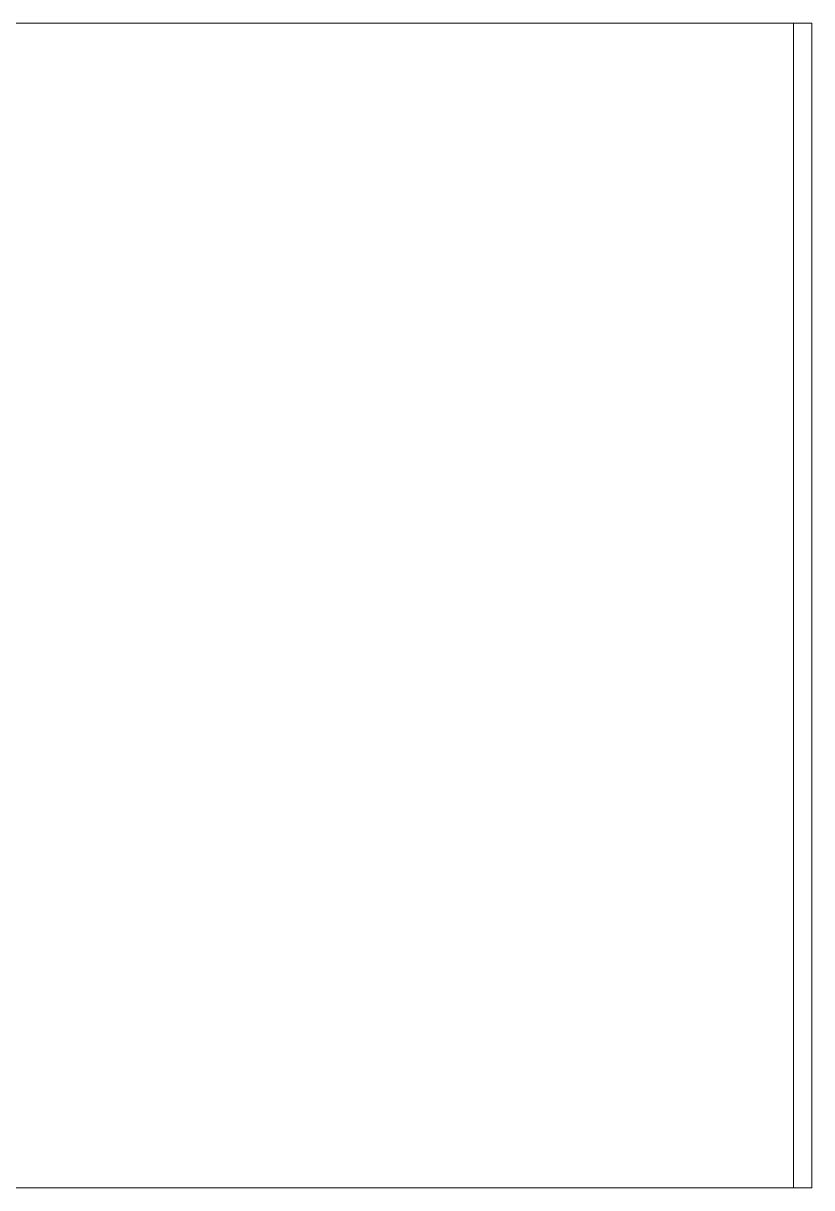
# Model space of a CAD drawing. Header units: millimetres. Extents: x -331 to 5585, y -2655 to 1513.
# Drawn here: x 2704.8 to 2857.1, y 415.7 to 640.7 of the extents above; entities that cross this region are included whole.
import ezdxf

# ---------------------------------------------------------------- set-up
doc = ezdxf.new("R2010")
doc.units = ezdxf.units.MM

msp = doc.modelspace()

# ---------------------------------------------------------------- linework, layer by layer
at = {"color": 7, "linetype": 'Continuous', "lineweight": 15}
for p, q in [((2853.57, 640.67), (2638.61, 640.67)), ((2853.57, 415.67), (2853.57, 640.67)), ((2853.57, 640.67), (2857.11, 640.67)), ((2857.11, 415.67), (2857.11, 640.67)), ((2638.61, 415.67), (2853.57, 415.67)), ((2853.57, 415.67), (2857.11, 415.67))]:
    msp.add_line(p, q, dxfattribs=at)

doc.saveas('drawing.dxf')
